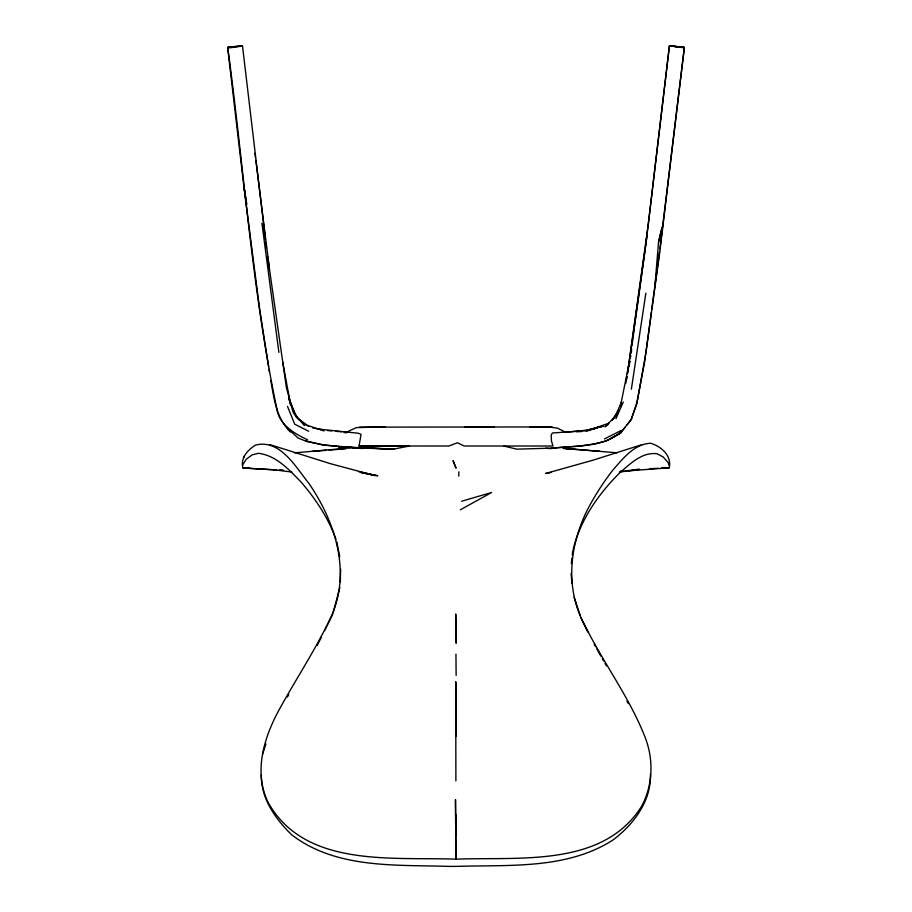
<?xml version="1.0" encoding="UTF-8"?>
<svg xmlns="http://www.w3.org/2000/svg" width="912" height="912" viewBox="0 0 912 912"><rect width="100%" height="100%" fill="white"/><g stroke="black" fill="none" stroke-linecap="round" stroke-linejoin="round"><path stroke-width="1.37" d="M455.954 731.413L455.704 708.989L456.194 735.938L455.738 681.925L455.886 780.877M620.411 471.447L669.248 467.765C671.893 455.51 661.12 446.378 650.541 443.221C634.125 444.144 623.227 458.314 613.172 469.703C604.576 480.658 596.984 492.355 590.212 504.518C570.046 541.101 563.89 586.712 584.478 624.595C603.493 663.32 630.055 698.09 645.593 738.538C653.722 760.471 652.798 785.198 641.774 805.98C603.174 868.042 517.982 856.664 455.932 859.172L455.487 799.71L455.932 859.172C392.046 856.778 304.414 868.167 267.854 801.922C253.627 771.712 263.796 738.082 278.81 710.345C295.944 679.064 315.814 649.276 330.999 616.957C351.451 572.394 335.32 522.006 309.065 483.634C295.898 467.4 280.372 438.946 255.702 445.033C247.688 449.912 240.312 457.813 242.9 467.981L276.518 469.965M458.759 476.075L458.839 471.869M650.438 774.22C651.259 801.112 633.703 824.3 613.16 839.872C566.705 869.809 508.668 864.69 455.954 866.4L448.727 866.389C395.774 864.667 336.243 868.999 291.68 834.799C275.39 818.93 260.878 798.536 261.322 774.835M340.313 581.856L340.643 569.156M455.954 654.132L456.125 675.37M654.816 287.326L658.521 242.227L662.055 227.419L658.521 242.227M571.345 563.57L571.961 557.905M572.269 555.066L572.736 550.814M679.52 46.854L669.408 45.942L648.364 223.771L627.41 373.703L629.679 361.312M659.9 248.805L684.365 47.504L670.172 45.657L669.419 45.885L645.662 245.955L628.528 366.681M683.088 47.219L684.342 47.504L659.786 252.157L646.129 351.394L636.747 404.21L630.956 419.623L620.662 433.086L606.491 440.895L594.088 443.962L579.12 446.15L549.172 448.225L516.865 449.16L504.017 446.093M651.339 312.098L644.488 362.737L637.055 401.884L631.389 419.497L627.137 424.741M651.715 309.282L659.513 251.621M629.246 365.381L629.827 361.175M630.203 358.37L630.591 355.566M630.979 352.762L631.549 348.555M631.936 345.751L634.239 328.936M634.627 326.131L635.197 321.925M635.584 319.12L645.183 249.044M645.571 246.24L647.11 235.022M631.366 389.185L645.867 293.151M625.723 383.485L626.92 376.496M626.476 379.346L626.966 376.576M630.181 358.541L630.671 355.771M631.161 352.99L631.651 350.219M620.365 406.501L629.576 361.141M333.017 613.149L339.845 587.453M287.725 428.583L298.235 438.091L306.991 441.568L325.288 445.216L354.494 447.883L394.052 449.057L409.294 446.025L359.032 446.036L361.038 434.363L358.61 433.291L319.964 429.221M573.146 549.457C580.397 519.669 598.705 493.574 620.32 472.279C630.671 463.433 642.265 451.816 657.096 453.754L663.161 456.98L668.131 462.555L669.488 466.055M262.508 754.418L265.894 743.964M608.213 424.342L604.941 426.85L615.315 416.396L621.254 402.477M615.965 418.619L623.295 402.01M317.159 645.628L321.491 636.918M324.592 630.694L332.652 614.506M287.36 697.03L288.751 694.625M612.465 419.714L618.564 410.24M242.489 465.143L246.4 459.112L252.259 454.814L258.609 453.298C276.518 455.612 289.321 469.976 301.256 482.254C315.826 499.217 328.343 518.13 335.981 539.254M615.315 416.396L617.025 414.151M612.077 420.489L617.116 413.945M625.438 426.839C607.837 449.32 575.016 444.782 549.993 448.636L545.843 448.225M346.036 432.379L356.33 427.603L385.274 426.919M268.584 366.533L259.681 309.134L243.914 186.926L227.635 47.595L228.205 47.23L242.512 46.033L264.617 232.537M460.355 509.797L491.636 492.491L461.597 501.235M610.835 438.307L620.662 433.086M604.485 438.946L620.764 430.646M684.342 47.504L669.419 45.885M599.731 427.318L603.151 426.109M359.032 446.036L448.932 445.991L457.448 442.753L464.162 446.014L553.003 446.014L551.429 440.941L551.213 435.07L552.364 433.006L588.08 430.475L609.091 423.122M641.136 444.919L593.495 460.036L545.684 473.476L551.179 472.45M565.634 432.288L586.564 430.156L602.946 426.098M603.014 426.075L585.253 430.874M588.08 430.475L594.544 428.743M593.473 428.914L597.223 427.956M684.365 47.504L681.298 47.549M307.561 439.789C293.869 433.371 278.798 424.376 276.655 407.915C251.826 289.161 243.926 167.512 227.749 47.413L237.223 46.193M586.655 430.874L589.346 430.396M238.351 46.102L242.524 45.919L230.907 47.709L227.749 47.413M619.305 472.085L638.719 469.6L627.502 470.603M294.473 452.854L350.128 447.94M620.479 471.242L623.284 470.991M312.577 451.36L326.416 450.3M329.186 450.095L345.785 448.818M249.432 467.571L242.9 467.981L276.587 469.931M680.181 46.58L675.724 46.831L672.885 45.885M636.428 469.349L639.597 469.213M649.481 468.734L657.951 468.323M661.588 468.118L669.248 467.765L662.112 467.491M564.859 432.334L569.111 432.128M576.179 431.798L581.845 431.536M227.635 47.595L230.006 47.515M359.704 427.135L548.614 426.941L557.585 428.173L565.873 432.379M464.801 426.907L494.224 426.93M529.906 426.941L552.205 427.135M394.052 449.057L338.489 446.869L389.344 448.966M344.189 432.596L346.948 432.755M279.323 470.125L283.518 470.375L279.38 470.102M564.289 448.681L571.106 449.16M362.554 448.533L322.073 444.817L305.611 440.872M599.891 451.292L566.42 448.613L616.843 452.774M327.488 430.532L331.729 430.92M335.981 431.308L341.647 431.821M344.474 432.083L347.312 432.334M562.51 448.02L575.198 449.445M273.794 469.76L291.806 472.04M361.072 472.576L377.796 475.79L358.519 471.652M312.542 427.853L323.543 430.042M361.277 472.484L375.06 475.608L330.372 463.661L269.758 444.566M324.056 430.954L305.908 424.81L295.921 416.522L290.073 401.873L282.743 362.269M308.689 431.251L294.713 424.205L287.485 406.353M297.814 418.585L308.701 426.508M304.437 425.619L293.459 413.056L286.436 387.908L267.729 256.945M290.575 432.026C276.325 418.904 274.056 398.464 270.784 380.407M292.353 409.203L298.646 419.577M626.897 701.168L628.311 703.608M594.191 644.225L595.547 646.631M596.904 649.025L600.974 656.23M602.33 658.635L603.687 661.04M605.044 663.434L606.4 665.84M581.126 618.268L587.784 631.982M290.062 401.257L296.719 417.787M243.778 456.433L244.108 457.288M574.115 597.269L580.249 615.646M288.625 397.267L289.959 402.773M288.773 397.279L290.643 405.521M336.767 541.831L339.743 556.696M245.704 197.847L243.914 186.926L246.764 204.664M246.16 200.583L246.605 203.319M269.017 369.337L269.45 372.142M269.473 268.937L255.827 160.352M261.926 223.258L278.878 352.363M254.938 153.296L255.463 157.525M264.959 235.364L265.46 239.605M265.791 242.432L266.464 248.087M571.094 573.488L571.949 583.406M455.932 828.643L455.954 834.788L455.909 814.667L456.034 831.117M455.738 681.925L456.194 735.938M455.954 467.936L453.116 460.868L455.954 467.936M263.568 226.963L263.18 224.17L263.579 226.963M264.56 233.962L263.967 229.756L264.56 233.962M456.125 642.994L455.738 614.221L456.125 642.994"/></g></svg>
